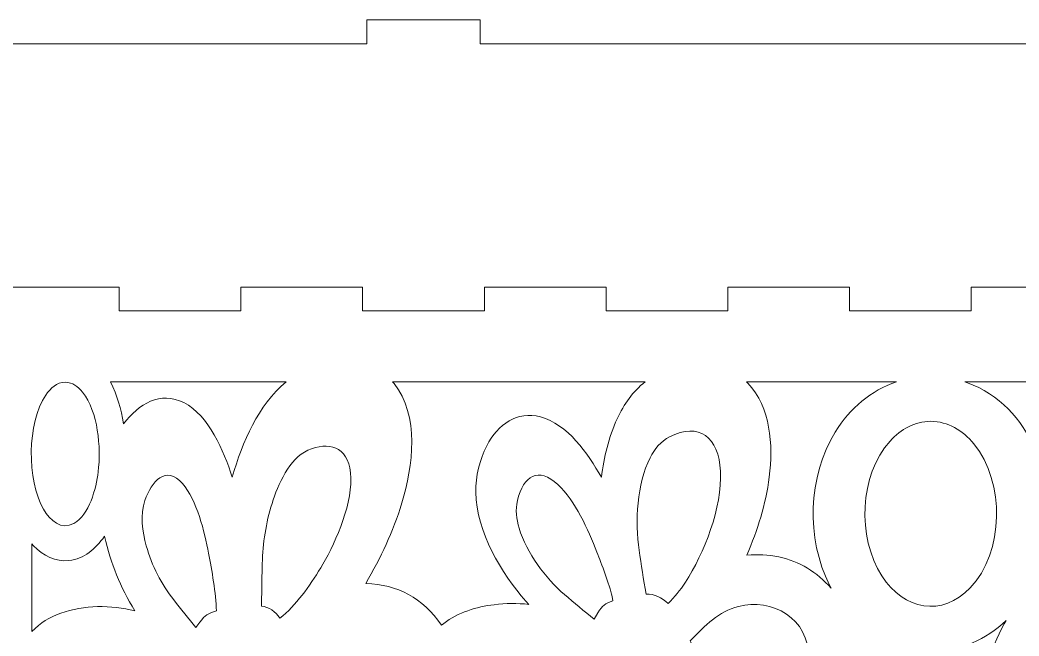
# Model space of a CAD drawing. Header units: centimetres. Extents: x -59 to 59, y -29 to 29.
# Drawn here: x -44.77 to -34.22, y 0.72 to 7.22 of the extents above; entities that cross this region are included whole.
import ezdxf

# ---------------------------------------------------------------- set-up
doc = ezdxf.new("R2010")
doc.units = ezdxf.units.CM
doc.header["$MEASUREMENT"] = 0
doc.layers.add('Camada 1', color=7, linetype='Continuous')

msp = doc.modelspace()

# ---------------------------------------------------------------- linework, layer by layer
at = {"layer": 'Camada 1', "color": 250, "lineweight": 9}
for points, knots in [([(-27.0556, 6.97329), (-27.0556, 6.97329), (-27.0556, 7.22325), (-27.0556, 7.22325), (-27.0556, 7.22325), (-27.0556, 7.22325), (-28.2556, 7.22325), (-28.2556, 7.22325), (-28.2556, 7.22325), (-28.2556, 7.22325), (-28.2556, 6.97329), (-28.2556, 6.97329), (-28.2556, 6.97329), (-28.2556, 6.97329), (-39.91228, 6.97329), (-39.91228, 6.97329), (-39.91228, 6.97329), (-39.91228, 6.97329), (-39.91228, 7.22325), (-39.91228, 7.22325), (-39.91228, 7.22325), (-39.91228, 7.22325), (-41.11228, 7.22325), (-41.11228, 7.22325), (-41.11228, 7.22325), (-41.11228, 7.22325), (-41.11228, 6.97329), (-41.11228, 6.97329)], [0, 0, 0, 0, 0.125, 0.125, 0.125, 0.125, 0.25, 0.25, 0.25, 0.25, 0.375, 0.375, 0.375, 0.375, 0.5, 0.5, 0.5, 0.5, 0.625, 0.625, 0.625, 0.625, 0.75, 0.75, 0.75, 0.75, 1, 1, 1, 1]), ([(-43.72671, 4.40289), (-43.72671, 4.40289), (-43.72671, 4.15292), (-43.72671, 4.15292), (-43.72671, 4.15292), (-43.72671, 4.15292), (-42.44114, 4.15292), (-42.44114, 4.15292), (-42.44114, 4.15292), (-42.44114, 4.15292), (-42.44114, 4.40289), (-42.44114, 4.40289), (-42.44114, 4.40289), (-42.44114, 4.40289), (-41.15505, 4.40289), (-41.15505, 4.40289), (-41.15505, 4.40289), (-41.15505, 4.40289), (-41.15505, 4.15292), (-41.15505, 4.15292), (-41.15505, 4.15292), (-41.15505, 4.15292), (-39.86949, 4.15292), (-39.86949, 4.15292), (-39.86949, 4.15292), (-39.86949, 4.15292), (-39.86949, 4.40289), (-39.86949, 4.40289), (-39.86949, 4.40289), (-39.86949, 4.40289), (-38.58393, 4.40289), (-38.58393, 4.40289), (-38.58393, 4.40289), (-38.58393, 4.40289), (-38.58393, 4.15292), (-38.58393, 4.15292), (-38.58393, 4.15292), (-38.58393, 4.15292), (-37.29836, 4.15292), (-37.29836, 4.15292), (-37.29836, 4.15292), (-37.29836, 4.15292), (-37.29836, 4.40289), (-37.29836, 4.40289), (-37.29836, 4.40289), (-37.29836, 4.40289), (-36.01228, 4.40289), (-36.01228, 4.40289), (-36.01228, 4.40289), (-36.01228, 4.40289), (-36.01228, 4.15292), (-36.01228, 4.15292), (-36.01228, 4.15292), (-36.01228, 4.15292), (-34.72671, 4.15292), (-34.72671, 4.15292), (-34.72671, 4.15292), (-34.72671, 4.15292), (-34.72671, 4.40289), (-34.72671, 4.40289), (-34.72671, 4.40289), (-34.72671, 4.40289), (-33.44114, 4.40289), (-33.44114, 4.40289), (-33.44114, 4.40289), (-33.44114, 4.40289), (-33.44114, 4.15292), (-33.44114, 4.15292), (-33.44114, 4.15292), (-33.44114, 4.15292), (-32.15557, 4.15292), (-32.15557, 4.15292), (-32.15557, 4.15292), (-32.15557, 4.15292), (-32.15557, 4.40289), (-32.15557, 4.40289), (-32.15557, 4.40289), (-32.15557, 4.40289), (-30.86949, 4.40289), (-30.86949, 4.40289), (-30.86949, 4.40289), (-30.86949, 4.40289), (-30.86949, 4.15292), (-30.86949, 4.15292), (-30.86949, 4.15292), (-30.86949, 4.15292), (-29.58392, 4.15292), (-29.58392, 4.15292), (-29.58392, 4.15292), (-29.58392, 4.15292), (-29.58392, 4.40289), (-29.58392, 4.40289), (-29.58392, 4.40289), (-29.58392, 4.40289), (-28.29836, 4.40289), (-28.29836, 4.40289), (-28.29836, 4.40289), (-28.29836, 4.40289), (-28.29836, 4.15292), (-28.29836, 4.15292), (-28.29836, 4.15292), (-28.29836, 4.15292), (-27.01279, 4.15292), (-27.01279, 4.15292), (-27.01279, 4.15292), (-27.01279, 4.15292), (-27.01279, 4.40289), (-27.01279, 4.40289), (-27.01279, 4.40289), (-27.01279, 4.40289), (-25.72672, 4.40289), (-25.72672, 4.40289), (-25.72672, 4.40289), (-25.72672, 4.40289), (-25.72672, 4.15292), (-25.72672, 4.15292), (-25.72672, 4.15292), (-25.72672, 4.15292), (-24.44114, 4.15292), (-24.44114, 4.15292), (-24.44114, 4.15292), (-24.44114, 4.15292), (-24.44114, 4.40289), (-24.44114, 4.40289)], [0, 0, 0, 0, 0.03125, 0.03125, 0.03125, 0.03125, 0.0625, 0.0625, 0.0625, 0.0625, 0.09375, 0.09375, 0.09375, 0.09375, 0.125, 0.125, 0.125, 0.125, 0.15625, 0.15625, 0.15625, 0.15625, 0.1875, 0.1875, 0.1875, 0.1875, 0.21875, 0.21875, 0.21875, 0.21875, 0.25, 0.25, 0.25, 0.25, 0.28125, 0.28125, 0.28125, 0.28125, 0.3125, 0.3125, 0.3125, 0.3125, 0.34375, 0.34375, 0.34375, 0.34375, 0.375, 0.375, 0.375, 0.375, 0.40625, 0.40625, 0.40625, 0.40625, 0.4375, 0.4375, 0.4375, 0.4375, 0.46875, 0.46875, 0.46875, 0.46875, 0.5, 0.5, 0.5, 0.5, 0.53125, 0.53125, 0.53125, 0.53125, 0.5625, 0.5625, 0.5625, 0.5625, 0.59375, 0.59375, 0.59375, 0.59375, 0.625, 0.625, 0.625, 0.625, 0.65625, 0.65625, 0.65625, 0.65625, 0.6875, 0.6875, 0.6875, 0.6875, 0.71875, 0.71875, 0.71875, 0.71875, 0.75, 0.75, 0.75, 0.75, 0.78125, 0.78125, 0.78125, 0.78125, 0.8125, 0.8125, 0.8125, 0.8125, 0.84375, 0.84375, 0.84375, 0.84375, 0.875, 0.875, 0.875, 0.875, 0.90625, 0.90625, 0.90625, 0.90625, 0.9375, 0.9375, 0.9375, 0.9375, 1, 1, 1, 1]), ([(-45.26401, 4.15292), (-45.26401, 4.15292), (-45.26401, 3.54479), (-45.26401, 3.54479), (-45.26401, 3.54479), (-45.26401, 3.54479), (-45.51398, 3.54479), (-45.51398, 3.54479), (-45.51398, 3.54479), (-45.51398, 3.54479), (-45.51398, 2.25923), (-45.51398, 2.25923), (-45.51398, 2.25923), (-45.51398, 2.25923), (-45.26401, 2.25923), (-45.26401, 2.25923), (-45.26401, 2.25923), (-45.26401, 2.25923), (-45.26401, 0.97365), (-45.26401, 0.97365), (-45.26401, 0.97365), (-45.26401, 0.97365), (-45.51398, 0.97365), (-45.51398, 0.97365), (-45.51398, 0.97365), (-45.51398, 0.97365), (-45.51398, -0.31242), (-45.51398, -0.31242), (-45.51398, -0.31242), (-45.51398, -0.31242), (-45.26401, -0.31242), (-45.26401, -0.31242), (-45.26401, -0.31242), (-45.26401, -0.31242), (-45.26401, -1.598), (-45.26401, -1.598), (-45.26401, -1.598), (-45.26401, -1.598), (-45.51398, -1.598), (-45.51398, -1.598), (-45.51398, -1.598), (-45.51398, -1.598), (-45.51398, -2.88408), (-45.51398, -2.88408), (-45.51398, -2.88408), (-45.51398, -2.88408), (-45.26401, -2.88408), (-45.26401, -2.88408), (-45.26401, -2.88408), (-45.26401, -2.88408), (-45.26401, -6.92629), (-45.26401, -6.92629), (-45.26401, -6.92629), (-45.26401, -6.92629), (-22.90393, -6.92629), (-22.90393, -6.92629), (-22.90393, -6.92629), (-22.90393, -6.92629), (-22.90393, -2.88408), (-22.90393, -2.88408), (-22.90393, -2.88408), (-22.90393, -2.88408), (-22.65396, -2.88408), (-22.65396, -2.88408), (-22.65396, -2.88408), (-22.65396, -2.88408), (-22.65396, -1.598), (-22.65396, -1.598), (-22.65396, -1.598), (-22.65396, -1.598), (-22.90393, -1.598), (-22.90393, -1.598), (-22.90393, -1.598), (-22.90393, -1.598), (-22.90393, -0.31242), (-22.90393, -0.31242), (-22.90393, -0.31242), (-22.90393, -0.31242), (-22.65396, -0.31242), (-22.65396, -0.31242), (-22.65396, -0.31242), (-22.65396, -0.31242), (-22.65396, 0.97365), (-22.65396, 0.97365), (-22.65396, 0.97365), (-22.65396, 0.97365), (-22.90393, 0.97365), (-22.90393, 0.97365), (-22.90393, 0.97365), (-22.90393, 0.97365), (-22.90393, 2.25923), (-22.90393, 2.25923), (-22.90393, 2.25923), (-22.90393, 2.25923), (-22.65396, 2.25923), (-22.65396, 2.25923), (-22.65396, 2.25923), (-22.65396, 2.25923), (-22.65396, 3.54479), (-22.65396, 3.54479), (-22.65396, 3.54479), (-22.65396, 3.54479), (-22.90393, 3.54479), (-22.90393, 3.54479), (-22.90393, 3.54479), (-22.90393, 3.54479), (-22.90393, 4.15292), (-22.90393, 4.15292)], [0, 0, 0, 0, 0.03571429, 0.03571429, 0.03571429, 0.03571429, 0.07142857, 0.07142857, 0.07142857, 0.07142857, 0.10714286, 0.10714286, 0.10714286, 0.10714286, 0.14285714, 0.14285714, 0.14285714, 0.14285714, 0.17857143, 0.17857143, 0.17857143, 0.17857143, 0.21428571, 0.21428571, 0.21428571, 0.21428571, 0.25, 0.25, 0.25, 0.25, 0.28571429, 0.28571429, 0.28571429, 0.28571429, 0.32142857, 0.32142857, 0.32142857, 0.32142857, 0.35714286, 0.35714286, 0.35714286, 0.35714286, 0.39285714, 0.39285714, 0.39285714, 0.39285714, 0.42857143, 0.42857143, 0.42857143, 0.42857143, 0.46428571, 0.46428571, 0.46428571, 0.46428571, 0.5, 0.5, 0.5, 0.5, 0.53571429, 0.53571429, 0.53571429, 0.53571429, 0.57142857, 0.57142857, 0.57142857, 0.57142857, 0.60714286, 0.60714286, 0.60714286, 0.60714286, 0.64285714, 0.64285714, 0.64285714, 0.64285714, 0.67857143, 0.67857143, 0.67857143, 0.67857143, 0.71428571, 0.71428571, 0.71428571, 0.71428571, 0.75, 0.75, 0.75, 0.75, 0.78571429, 0.78571429, 0.78571429, 0.78571429, 0.82142857, 0.82142857, 0.82142857, 0.82142857, 0.85714286, 0.85714286, 0.85714286, 0.85714286, 0.89285714, 0.89285714, 0.89285714, 0.89285714, 0.92857143, 0.92857143, 0.92857143, 0.92857143, 1, 1, 1, 1])]:
    msp.add_open_spline(points, degree=3, knots=knots, dxfattribs=at)
for points in [[(-41.11228, 6.97329), (-41.11228, 6.97329), (-45.58392, 6.97329), (-45.58392, 6.97329)], [(-44.84548, 4.40289), (-44.84548, 4.40289), (-43.72674, 4.40289), (-43.72674, 4.40289)]]:
    msp.add_open_spline(points, degree=3, dxfattribs=at)
at = {"layer": 'Camada 1', "color": 1, "lineweight": 9}
for points, knots in [([(-44.29601, 3.39975), (-44.21949, 3.39654), (-44.16236, 3.35658), (-44.11288, 3.29398), (-44.11288, 3.29398), (-43.94876, 3.08631), (-43.91675, 2.71138), (-43.94819, 2.45277), (-43.94819, 2.45277), (-43.96971, 2.27576), (-44.04344, 1.99907), (-44.20394, 1.9096), (-44.20394, 1.9096), (-44.33878, 1.83443), (-44.45591, 1.93766), (-44.52521, 2.05879), (-44.52521, 2.05879), (-44.7028, 2.3692), (-44.70085, 2.96881), (-44.50157, 3.26343), (-44.50157, 3.26343), (-44.45058, 3.33881), (-44.38518, 3.39663), (-44.29601, 3.39975)], [0, 0, 0, 0, 0.14285714, 0.14285714, 0.14285714, 0.14285714, 0.28571429, 0.28571429, 0.28571429, 0.28571429, 0.42857143, 0.42857143, 0.42857143, 0.42857143, 0.57142857, 0.57142857, 0.57142857, 0.57142857, 0.71428571, 0.71428571, 0.71428571, 0.71428571, 1, 1, 1, 1]), ([(-43.67974, 2.95883), (-43.70733, 3.12331), (-43.74498, 3.25661), (-43.81825, 3.40424), (-43.81825, 3.40424), (-43.81825, 3.40424), (-41.964, 3.40424), (-41.964, 3.40424), (-41.964, 3.40424), (-42.26014, 3.15221), (-42.42242, 2.77507), (-42.53277, 2.3957), (-42.53277, 2.3957), (-42.62231, 2.67594), (-42.77886, 3.0491), (-43.04441, 3.18374), (-43.04441, 3.18374), (-43.28972, 3.30811), (-43.52237, 3.17385), (-43.67974, 2.95883)], [0, 0, 0, 0, 0.16666667, 0.16666667, 0.16666667, 0.16666667, 0.33333333, 0.33333333, 0.33333333, 0.33333333, 0.5, 0.5, 0.5, 0.5, 0.66666667, 0.66666667, 0.66666667, 0.66666667, 1, 1, 1, 1]), ([(-40.32216, 0.83502), (-40.52438, 1.13062), (-40.78426, 1.25982), (-41.12146, 1.27473), (-41.12146, 1.27473), (-40.96334, 1.54961), (-40.83475, 1.81619), (-40.74104, 2.12492), (-40.74104, 2.12492), (-40.62302, 2.5138), (-40.55182, 3.04848), (-40.82364, 3.38545), (-40.82364, 3.38545), (-40.82364, 3.38545), (-40.83935, 3.40424), (-40.83935, 3.40424), (-40.83935, 3.40424), (-40.83935, 3.40424), (-38.17101, 3.40424), (-38.17101, 3.40424), (-38.17101, 3.40424), (-38.30278, 3.29673), (-38.39288, 3.17174), (-38.46692, 3.01296), (-38.46692, 3.01296), (-38.55806, 2.81748), (-38.60468, 2.61079), (-38.63318, 2.39552), (-38.63318, 2.39552), (-38.77634, 2.65183), (-38.99149, 2.9562), (-39.27619, 3.03325), (-39.27619, 3.03325), (-39.52129, 3.09956), (-39.72793, 2.95505), (-39.84414, 2.72804), (-39.84414, 2.72804), (-39.91743, 2.58488), (-39.96346, 2.40251), (-39.96055, 2.23857), (-39.96055, 2.23857), (-39.95307, 1.81752), (-39.69161, 1.38179), (-39.42975, 1.08773), (-39.42975, 1.08773), (-39.42975, 1.08773), (-39.39911, 1.05395), (-39.39911, 1.05395), (-39.39911, 1.05395), (-39.52777, 1.06727), (-39.63818, 1.06714), (-39.76735, 1.05102), (-39.76735, 1.05102), (-39.94893, 1.02835), (-40.1484, 0.96994), (-40.29881, 0.85383), (-40.29881, 0.85383), (-40.29881, 0.85383), (-40.32216, 0.83502), (-40.32216, 0.83502)], [0, 0, 0, 0, 0.0625, 0.0625, 0.0625, 0.0625, 0.125, 0.125, 0.125, 0.125, 0.1875, 0.1875, 0.1875, 0.1875, 0.25, 0.25, 0.25, 0.25, 0.3125, 0.3125, 0.3125, 0.3125, 0.375, 0.375, 0.375, 0.375, 0.4375, 0.4375, 0.4375, 0.4375, 0.5, 0.5, 0.5, 0.5, 0.5625, 0.5625, 0.5625, 0.5625, 0.625, 0.625, 0.625, 0.625, 0.6875, 0.6875, 0.6875, 0.6875, 0.75, 0.75, 0.75, 0.75, 0.8125, 0.8125, 0.8125, 0.8125, 0.875, 0.875, 0.875, 0.875, 1, 1, 1, 1]), ([(-36.20619, 1.22417), (-36.36011, 1.39719), (-36.53935, 1.50718), (-36.75793, 1.55447), (-36.75793, 1.55447), (-36.87483, 1.57976), (-36.97732, 1.58256), (-37.09613, 1.57388), (-37.09613, 1.57388), (-36.98309, 1.84202), (-36.89764, 2.10474), (-36.85998, 2.39819), (-36.85998, 2.39819), (-36.81629, 2.73854), (-36.84596, 3.13417), (-37.08528, 3.38852), (-37.08528, 3.38852), (-37.08528, 3.38852), (-37.10046, 3.40425), (-37.10046, 3.40425), (-37.10046, 3.40425), (-37.10046, 3.40425), (-35.51466, 3.40424), (-35.51466, 3.40424), (-35.51466, 3.40424), (-35.78594, 3.30963), (-36.00524, 3.12942), (-36.16251, 2.87305), (-36.16251, 2.87305), (-36.45186, 2.40139), (-36.4726, 1.75179), (-36.22271, 1.25606), (-36.22271, 1.25606), (-36.22271, 1.25606), (-36.20619, 1.22417), (-36.20619, 1.22417)], [0, 0, 0, 0, 0.1, 0.1, 0.1, 0.1, 0.2, 0.2, 0.2, 0.2, 0.3, 0.3, 0.3, 0.3, 0.4, 0.4, 0.4, 0.4, 0.5, 0.5, 0.5, 0.5, 0.6, 0.6, 0.6, 0.6, 0.7, 0.7, 0.7, 0.7, 0.8, 0.8, 0.8, 0.8, 1, 1, 1, 1]), ([(-34.13174, 1.1738), (-34.04592, 1.32564), (-33.98946, 1.46805), (-33.95222, 1.64252), (-33.95222, 1.64252), (-33.80041, 2.35355), (-34.10325, 3.1502), (-34.7667, 3.39427), (-34.7667, 3.39427), (-34.7667, 3.39427), (-34.79495, 3.40424), (-34.79495, 3.40424), (-34.79495, 3.40424), (-34.79495, 3.40424), (-31.95632, 3.40424), (-31.95632, 3.40424), (-31.95632, 3.40424), (-32.05472, 3.32741), (-32.11155, 3.22128), (-32.14575, 3.0967), (-32.14575, 3.0967), (-32.26119, 2.67636), (-31.90177, 2.1163), (-31.6635, 1.82193), (-31.6635, 1.82193), (-31.6635, 1.82193), (-31.62843, 1.77936), (-31.62843, 1.77936), (-31.62843, 1.77936), (-31.77334, 1.82752), (-31.90996, 1.85789), (-32.06096, 1.87077), (-32.06096, 1.87077), (-32.33042, 1.89375), (-32.71004, 1.84607), (-32.7255, 1.47677), (-32.7255, 1.47677), (-32.72839, 1.40791), (-32.72275, 1.34896), (-32.71343, 1.28136), (-32.71343, 1.28136), (-33.06526, 1.58186), (-33.51505, 1.54731), (-33.8998, 1.34133), (-33.8998, 1.34133), (-33.99166, 1.29214), (-34.05415, 1.24542), (-34.13174, 1.1738)], [0, 0, 0, 0, 0.07692308, 0.07692308, 0.07692308, 0.07692308, 0.15384615, 0.15384615, 0.15384615, 0.15384615, 0.23076923, 0.23076923, 0.23076923, 0.23076923, 0.30769231, 0.30769231, 0.30769231, 0.30769231, 0.38461538, 0.38461538, 0.38461538, 0.38461538, 0.46153846, 0.46153846, 0.46153846, 0.46153846, 0.53846154, 0.53846154, 0.53846154, 0.53846154, 0.61538462, 0.61538462, 0.61538462, 0.61538462, 0.69230769, 0.69230769, 0.69230769, 0.69230769, 0.76923077, 0.76923077, 0.76923077, 0.76923077, 0.84615385, 0.84615385, 0.84615385, 0.84615385, 1, 1, 1, 1]), ([(-38.1619, 1.16318), (-38.18689, 1.31381), (-38.21361, 1.47567), (-38.23559, 1.62672), (-38.23559, 1.62672), (-38.27916, 1.92622), (-38.25864, 2.328), (-38.11932, 2.60038), (-38.11932, 2.60038), (-38.06986, 2.69708), (-38.00709, 2.77586), (-37.91337, 2.82315), (-37.91337, 2.82315), (-37.60123, 2.98065), (-37.39355, 2.82157), (-37.3751, 2.45884), (-37.3751, 2.45884), (-37.3557, 2.07768), (-37.54881, 1.58884), (-37.74629, 1.28792), (-37.74629, 1.28792), (-37.8034, 1.2009), (-37.8571, 1.13559), (-37.92886, 1.06248), (-37.92886, 1.06248), (-37.99489, 1.12502), (-38.07213, 1.16448), (-38.1619, 1.16318)], [0, 0, 0, 0, 0.125, 0.125, 0.125, 0.125, 0.25, 0.25, 0.25, 0.25, 0.375, 0.375, 0.375, 0.375, 0.5, 0.5, 0.5, 0.5, 0.625, 0.625, 0.625, 0.625, 0.75, 0.75, 0.75, 0.75, 1, 1, 1, 1]), ([(-35.15487, 2.98697), (-34.97152, 2.98376), (-34.81932, 2.89458), (-34.69919, 2.74823), (-34.69919, 2.74823), (-34.3671, 2.34366), (-34.38014, 1.60505), (-34.73829, 1.22847), (-34.73829, 1.22847), (-35.03395, 0.91761), (-35.43644, 0.99305), (-35.67011, 1.35455), (-35.67011, 1.35455), (-35.93466, 1.76381), (-35.90908, 2.41969), (-35.58482, 2.77811), (-35.58482, 2.77811), (-35.4672, 2.90812), (-35.32461, 2.984), (-35.15487, 2.98697)], [0, 0, 0, 0, 0.16666667, 0.16666667, 0.16666667, 0.16666667, 0.33333333, 0.33333333, 0.33333333, 0.33333333, 0.5, 0.5, 0.5, 0.5, 0.66666667, 0.66666667, 0.66666667, 0.66666667, 1, 1, 1, 1]), ([(-42.22485, 1.03688), (-42.22485, 1.03688), (-42.21551, 1.48329), (-42.21551, 1.48329), (-42.21551, 1.48329), (-42.20926, 1.70429), (-42.17745, 1.91061), (-42.11144, 2.12052), (-42.11144, 2.12052), (-42.05, 2.31591), (-41.92747, 2.5962), (-41.73469, 2.6807), (-41.73469, 2.6807), (-41.51425, 2.77733), (-41.31348, 2.724), (-41.28354, 2.44446), (-41.28354, 2.44446), (-41.25057, 2.13674), (-41.42948, 1.73015), (-41.57587, 1.47753), (-41.57587, 1.47753), (-41.68864, 1.28292), (-41.83062, 1.07922), (-41.99742, 0.93405), (-41.99742, 0.93405), (-41.99742, 0.93405), (-42.02827, 0.90807), (-42.02827, 0.90807), (-42.02827, 0.90807), (-42.07784, 0.97836), (-42.14078, 1.02723), (-42.22485, 1.03688)], [0, 0, 0, 0, 0.11111111, 0.11111111, 0.11111111, 0.11111111, 0.22222222, 0.22222222, 0.22222222, 0.22222222, 0.33333333, 0.33333333, 0.33333333, 0.33333333, 0.44444444, 0.44444444, 0.44444444, 0.44444444, 0.55555556, 0.55555556, 0.55555556, 0.55555556, 0.66666667, 0.66666667, 0.66666667, 0.66666667, 0.77777778, 0.77777778, 0.77777778, 0.77777778, 1, 1, 1, 1]), ([(-42.91513, 0.81049), (-42.99259, 0.90496), (-43.07484, 1.00466), (-43.15022, 1.1006), (-43.15022, 1.1006), (-43.28085, 1.26689), (-43.38152, 1.46213), (-43.4398, 1.67109), (-43.4398, 1.67109), (-43.48138, 1.82018), (-43.50702, 2.00082), (-43.45488, 2.15085), (-43.45488, 2.15085), (-43.38575, 2.34971), (-43.23235, 2.53293), (-43.05645, 2.3292), (-43.05645, 2.3292), (-42.90721, 2.15633), (-42.82387, 1.81821), (-42.78207, 1.59488), (-42.78207, 1.59488), (-42.74857, 1.41589), (-42.70206, 1.16977), (-42.70006, 0.98494), (-42.70006, 0.98494), (-42.79279, 0.95715), (-42.81337, 0.94601), (-42.87592, 0.86491), (-42.87592, 0.86491), (-42.87592, 0.86491), (-42.91513, 0.81049), (-42.91513, 0.81049)], [0, 0, 0, 0, 0.11111111, 0.11111111, 0.11111111, 0.11111111, 0.22222222, 0.22222222, 0.22222222, 0.22222222, 0.33333333, 0.33333333, 0.33333333, 0.33333333, 0.44444444, 0.44444444, 0.44444444, 0.44444444, 0.55555556, 0.55555556, 0.55555556, 0.55555556, 0.66666667, 0.66666667, 0.66666667, 0.66666667, 0.77777778, 0.77777778, 0.77777778, 0.77777778, 1, 1, 1, 1]), ([(-38.71014, 0.89725), (-38.81363, 0.98281), (-38.9217, 1.07102), (-39.02345, 1.15841), (-39.02345, 1.15841), (-39.22109, 1.32813), (-39.4243, 1.59724), (-39.50226, 1.85897), (-39.50226, 1.85897), (-39.53099, 1.95543), (-39.54372, 2.05118), (-39.52033, 2.15019), (-39.52033, 2.15019), (-39.4578, 2.41507), (-39.29617, 2.50865), (-39.09265, 2.31825), (-39.09265, 2.31825), (-38.90895, 2.1464), (-38.77256, 1.84464), (-38.67999, 1.606), (-38.67999, 1.606), (-38.62972, 1.4764), (-38.55067, 1.27322), (-38.5198, 1.13597), (-38.5198, 1.13597), (-38.5198, 1.13597), (-38.51107, 1.09247), (-38.51107, 1.09247), (-38.51107, 1.09247), (-38.59786, 1.057), (-38.61936, 1.04737), (-38.67124, 0.96542), (-38.67124, 0.96542), (-38.67124, 0.96542), (-38.71014, 0.89725), (-38.71014, 0.89725)], [0, 0, 0, 0, 0.1, 0.1, 0.1, 0.1, 0.2, 0.2, 0.2, 0.2, 0.3, 0.3, 0.3, 0.3, 0.4, 0.4, 0.4, 0.4, 0.5, 0.5, 0.5, 0.5, 0.6, 0.6, 0.6, 0.6, 0.7, 0.7, 0.7, 0.7, 0.8, 0.8, 0.8, 0.8, 1, 1, 1, 1]), ([(-44.64943, 0.76834), (-44.55678, 0.85954), (-44.46265, 0.91744), (-44.34349, 0.96085), (-44.34349, 0.96085), (-44.09985, 1.04959), (-43.81099, 1.04916), (-43.56226, 0.98628), (-43.56226, 0.98628), (-43.71337, 1.2411), (-43.81363, 1.48045), (-43.88173, 1.77258), (-43.88173, 1.77258), (-43.97642, 1.63831), (-44.09655, 1.53367), (-44.25745, 1.51682), (-44.25745, 1.51682), (-44.39832, 1.50208), (-44.53009, 1.56859), (-44.62982, 1.67278), (-44.62982, 1.67278), (-44.62982, 1.67278), (-44.64942, 1.69407), (-44.64942, 1.69407), (-44.64942, 1.69407), (-44.64942, 1.69407), (-44.64943, 0.76834), (-44.64943, 0.76834)], [0, 0, 0, 0, 0.125, 0.125, 0.125, 0.125, 0.25, 0.25, 0.25, 0.25, 0.375, 0.375, 0.375, 0.375, 0.5, 0.5, 0.5, 0.5, 0.625, 0.625, 0.625, 0.625, 0.75, 0.75, 0.75, 0.75, 1, 1, 1, 1]), ([(-37.69649, 0.66887), (-37.67392, 0.6413), (-37.6526, 0.5473), (-37.64783, 0.50791), (-37.64783, 0.50791), (-37.64125, 0.45352), (-37.6431, 0.40301), (-37.65162, 0.34906), (-37.65162, 0.34906), (-37.47025, 0.2432), (-37.37754, 0.18147), (-37.16653, 0.14231), (-37.16653, 0.14231), (-36.97624, 0.107), (-36.64602, 0.09913), (-36.51002, 0.28058), (-36.51002, 0.28058), (-36.46525, 0.34029), (-36.45283, 0.41443), (-36.44945, 0.48964), (-36.44945, 0.48964), (-36.4307, 0.90632), (-36.83632, 1.12649), (-37.18579, 1.03292), (-37.18579, 1.03292), (-37.39525, 0.97684), (-37.53822, 0.8338), (-37.68904, 0.6752), (-37.68904, 0.6752), (-37.68904, 0.6752), (-37.69649, 0.66887), (-37.69649, 0.66887)], [0, 0, 0, 0, 0.11111111, 0.11111111, 0.11111111, 0.11111111, 0.22222222, 0.22222222, 0.22222222, 0.22222222, 0.33333333, 0.33333333, 0.33333333, 0.33333333, 0.44444444, 0.44444444, 0.44444444, 0.44444444, 0.55555556, 0.55555556, 0.55555556, 0.55555556, 0.66666667, 0.66666667, 0.66666667, 0.66666667, 0.77777778, 0.77777778, 0.77777778, 0.77777778, 1, 1, 1, 1]), ([(-35.12045, 0.55826), (-34.92063, 0.3789), (-34.78452, 0.17888), (-34.65063, -0.06022), (-34.65063, -0.06022), (-34.60929, 0.25521), (-34.53268, 0.5732), (-34.37887, 0.84835), (-34.37887, 0.84835), (-34.37887, 0.84835), (-34.35824, 0.88427), (-34.35824, 0.88427), (-34.35824, 0.88427), (-34.58093, 0.67502), (-34.82786, 0.57079), (-35.12045, 0.55826)], [0, 0, 0, 0, 0.2, 0.2, 0.2, 0.2, 0.4, 0.4, 0.4, 0.4, 0.6, 0.6, 0.6, 0.6, 1, 1, 1, 1])]:
    msp.add_open_spline(points, degree=3, knots=knots, dxfattribs=at)

doc.saveas('drawing.dxf')
